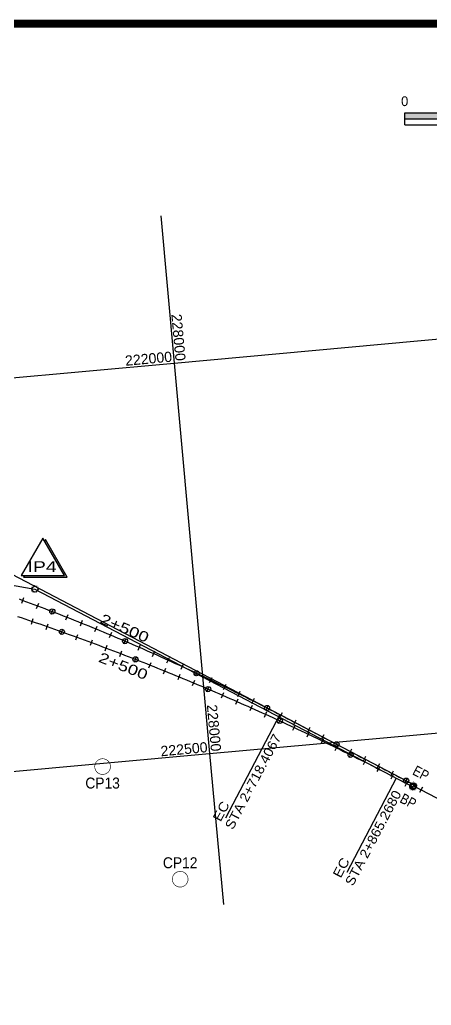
# Model space of a CAD drawing. Extents: x 224102 to 224943, y 224653 to 225247.
# Drawn here: x 224681.6 to 224786.4, y 224976.2 to 225227.6 of the extents above; entities that cross this region are included whole.
import ezdxf
from ezdxf.enums import TextEntityAlignment as Align

# ---------------------------------------------------------------- set-up
doc = ezdxf.new("R2010")
doc.units = 0
doc.header["$LTSCALE"] = 10
doc.header["$MEASUREMENT"] = 0
doc.layers.get('0').update_dxf_attribs({"linetype": 'CONTINUOUS'})
for name, color, linetype in [('CA-ALGN-CNTL', 2, 'CONTINUOUS'), ('CA-ALGN-IPLN', 1, 'CONTINUOUS'), ('CA-ALGN-IPSM', 2, 'CONTINUOUS'), ('CA-ALGN-STSM', 2, 'CONTINUOUS'), ('CA-ALGN-SUBL', 1, 'CONTINUOUS'), ('CA-ALGN-SUBT', 2, 'CONTINUOUS'), ('CA-ALGN-TEXT', 3, 'CONTINUOUS'), ('CV-GRID-BORD', 4, 'CONTINUOUS'), ('CV-GRID-LINE', 1, 'CONTINUOUS'), ('CV-GRID-TEXT', 4, 'CONTINUOUS'), ('CV-SURV-SYMB', 3, 'CONTINUOUS'), ('CV-SURV-TEXT', 3, 'CONTINUOUS'), ('CX-BORD', 3, 'CONTINUOUS'), ('CX-BORD-LIN1', 4, 'CONTINUOUS'), ('CX-BORD-LIN2', 3, 'CONTINUOUS'), ('CX-BORD-TEX2', 7, 'CONTINUOUS'), ('CX-BORD-TEX3', 6, 'CONTINUOUS'), ('CX-SCAL-LINE', 3, 'CONTINUOUS'), ('CX-SCAL-TEXT', 4, 'CONTINUOUS'), ('CX-SCALE', 7, 'CONTINUOUS')]:
    doc.layers.add(name, color=color, linetype=linetype)
doc.styles.add('GTXT', font='Dotum.ttf')
doc.styles.add('SCALETEXT', font='Dotum.ttf')
doc.styles.get("Standard").update_dxf_attribs({"font": 'Dotum.ttf'})
doc.styles.add('TB_TEXT', font='Dotum.ttf')
doc.styles.add('TB_WBTXT', font='Dotum.ttf')
doc.styles.add('TB_WMTXT', font='Dotum.ttf')

# ---------------------------------------------------------------- blocks, each defined once
blk = doc.blocks.new('CAIPMRK')
at = {"const_width": 0.1}
blk.add_lwpolyline([(-2, 0, -0.9999999999999999), (2, 0, -1)], format="xyb", close=True, dxfattribs=at)
blk.add_circle((0, 0), 1.5)
blk = doc.blocks.new('CASTAMM')
blk.add_line((0, -1.5), (0, 1.5))
blk.add_circle((0, 0), 1.3)
at = {"style": 'GTXT', "flags": 1}
for tag, p in [('STA_DST', (0, -3.624746947281125)), ('XSEC_DAT', (0, -6.854719476030255))]:
    blk.add_attdef(tag, text='', height=2.5, dxfattribs=at).set_placement(p, align=Align.MIDDLE)
blk = doc.blocks.new('CASTAMS')
blk.add_line((0, -1.5), (0, 1.5))
at = {"style": 'GTXT', "flags": 1}
for tag, p in [('STA_DST', (0, -3.624746947281125)), ('XSEC_DAT', (0, -6.854719476030255))]:
    blk.add_attdef(tag, text='', height=2.5, dxfattribs=at).set_placement(p, align=Align.MIDDLE)
blk = doc.blocks.new('CVSVCPM')
at = {"const_width": 0.15}
blk.add_lwpolyline([(0, 2, -1), (0, -2, -1), (0, 2)], format="xyb", dxfattribs=at)
at = {"style": 'GTXT', "flags": 1}
blk.add_attdef('NO', text='', height=2.5, dxfattribs=at).set_placement((0, 4.760439115567124), align=Align.MIDDLE)
blk = doc.blocks.new('CXGSCHS-5000')
at = {"layer": 'CX-SCAL-LINE'}
h = blk.add_hatch(color=256, dxfattribs=at)
h.paths.add_polyline_path([(0, 1.5), (0, 0), (20, 0), (20, 1.5)])
h.paths.add_polyline_path([(20, 0), (20, -1.5), (40, -1.5), (40, 0)])
h.paths.add_polyline_path([(60, 0), (60, 1.5), (40, 1.5), (40, 0)])
for p, q in [((0, 1.5), (60, 1.5)), ((0, -1.5), (0, 1.5)), ((0, 0), (60, 0)), ((20, -1.5), (20, 1.5)), ((40, -1.5), (40, 1.5)), ((60, -1.5), (60, 1.5)), ((0, -1.5), (60, -1.5))]:
    blk.add_line(p, q, dxfattribs=at)
at = {"layer": 'CX-SCAL-LINE', "style": 'SCALETEXT'}
for s, p in [('0', (5.684341886080801e-14, 2.5)), ('100', (20.00000000000006, 2.5)), ('200', (40.00000000000006, 2.5)), ('300', (60.00000000000006, 2.5))]:
    blk.add_text(s, height=2.5, dxfattribs=at).set_placement(p, align=Align.BOTTOM_CENTER)
at = {"layer": 'CX-SCAL-TEXT', "style": 'SCALETEXT'}
blk.add_text('축척 = 1:5000', height=4, dxfattribs=at).set_placement((68, 0), align=Align.MIDDLE_LEFT)
blk = doc.blocks.new('CXBLKA1-KHCA1')
at = {"layer": 'CX-BORD-LIN1', "const_width": 2}
blk.add_lwpolyline([(796, -2.273736754432321e-12), (0, 0), (0, 553.9999999999995), (795.9999999999995, 553.9999999999995)], close=True, dxfattribs=at)
at = {"layer": 'CX-BORD-LIN1', "style": 'TB_TEXT'}
for tag, height, p in [('TR_RNUM4', 3, (285.105116618196, 26.63656332936284)), ('TR_RDAT4', 3.5, (317.5, 26.99999999999994)), ('TR_DGN4', 3.5, (459.1184542177598, 26.99999999999993)), ('TR_CHK4', 3.5, (499.1184542177598, 26.99999999999993)), ('TR_APP4', 3.5, (539.1184542177598, 27.00000000000016)), ('TR_RDAT3', 3.5, (317.5, 21.00000000000105)), ('TR_DGN3', 3.5, (459.1184542177598, 21.00000000000104)), ('TR_CHK3', 3.5, (499.1184542177598, 21.00000000000104)), ('TR_APP3', 3.5, (539.1184542177598, 21.00000000000126)), ('TR_RNUM3', 3, (285.105116618196, 20.63656332936395)), ('TR_RNUM2', 3, (285.105116618196, 14.63656332936395)), ('TR_RDAT2', 3.5, (317.5, 15.00000000000105)), ('TR_DGN2', 3.5, (459.1184542177598, 15.00000000000104)), ('TR_CHK2', 3.5, (499.1184542177598, 15.00000000000104)), ('TR_APP2', 3.5, (539.1184542177598, 15.00000000000126)), ('TR_RNUM1', 3, (285.105116618196, 8.636563329362843)), ('TR_RDAT1', 3.5, (317.5, 8.999999999999943)), ('TR_DGN1', 3.5, (459.1184542177598, 8.999999999999929)), ('TR_CHK1', 3.5, (499.1184542177598, 8.999999999999929)), ('TR_APP1', 3.5, (539.1184542177598, 9.000000000000156))]:
    blk.add_attdef(tag, text='', height=height, dxfattribs=at).set_placement(p, align=Align.MIDDLE_CENTER)
for tag, p in [('TR_RCON4', (342.3033138082337, 26.99999999999994)), ('TR_RCON3', (342.3033138082337, 21.00000000000105)), ('TR_RCON2', (342.3033138082337, 15.00000000000105)), ('TR_RCON1', (342.3033138082337, 8.999999999999943))]:
    blk.add_attdef(tag, text='', height=3.5, dxfattribs=at).set_placement(p, align=Align.MIDDLE_LEFT)
at = {"layer": 'CX-BORD-LIN2', "style": 'TB_TEXT'}
blk.add_attdef('TD_VERSION', text='', height=3, rotation=90, dxfattribs=at).set_placement((800.499999405456, 48.01489921212271), align=Align.MIDDLE_CENTER)
at = {"layer": 'CX-BORD-TEX2', "style": 'TB_WMTXT'}
for tag, height, p in [('TB_CNAME', 5, (15.34476638720071, 531.8324131479244)), ('TB_CSCOP', 4, (16.63456755316156, 523.8324131479244))]:
    blk.add_attdef(tag, text='', height=height, dxfattribs=at).set_placement(p, align=Align.BOTTOM_LEFT)
at = {"layer": 'CX-BORD-TEX2', "style": 'TB_WBTXT'}
for tag, height, p in [('TB_MTITIL', 10, (398, 533.326413560618)), ('TB_STITL', 7, (398, 518.326413560618))]:
    blk.add_attdef(tag, text='', height=height, dxfattribs=at).set_placement(p, align=Align.MIDDLE_CENTER)
at = {"layer": 'CX-BORD-TEX3', "style": 'TB_TEXT'}
for tag, height, p in [('TD_DCOMP', 4.5, (217.5, 24.99999999999931)), ('TD_CSECT', 4.5, (611, 24.99999999999896)), ('TD_DNAME_TOP', 4.5, (755, 24.99999999999912)), ('TD_DNAME_MAIN', 4.5, (755, 19.00715491911868)), ('TD_CCOMP', 4.5, (217.5, 14.99999999999931)), ('TD_HSCAL', 4.5, (626.6991483434026, 15.23515171695612)), ('TD_VSCAL', 4.5, (655.7793615572627, 15.23515171695612)), ('TD_DNAME_BOT', 3, (755, 13.65422715006187)), ('TD_CNAME', 4.5, (65, 5.752181573154171)), ('TD_FIELD', 4.5, (182.5, 5.52709622435755)), ('TD_CSTEP', 4.5, (253.2440000000001, 5.527096224357066)), ('TD_DWGCODE', 4.5, (641, 5.385823260720159)), ('TD_DWGNO', 4.5, (755, 5.385823260720144))]:
    blk.add_attdef(tag, text='', height=height, dxfattribs=at).set_placement(p, align=Align.MIDDLE_CENTER)
at = {"layer": 'CX-BORD-TEX3', "style": 'TB_TEXT', "width": 0.9}
blk.add_attdef('TD_CDIST', text='', height=4.5, dxfattribs=at).set_placement((656, 24.99999999999902), align=Align.MIDDLE_CENTER)

msp = doc.modelspace()

# ---------------------------------------------------------------- hatches: boundary and pattern name
at = {"layer": 'CA-ALGN-TEXT'}
msp.add_hatch(color=256, dxfattribs=at).paths.add_polyline_path([(224692.9585061313, 225085.7846494683), (224682.7631942113, 225085.7846494683), (224682.5605798167, 225085.4337110426), (224693.6107221976, 225085.4337110426), (224688.0856510071, 225095.0034150598), (224687.8608501713, 225094.6140485905)])

# ---------------------------------------------------------------- linework, layer by layer
at = {"layer": 'CA-ALGN-CNTL'}
for points in [[(224681.4453539088, 225079.8341348973), (224682.3831558904, 225079.4869636827), (224683.3203395135, 225079.1381317475), (224684.2569047782, 225078.7876390917), (224685.1928495116, 225078.4354875263), (224686.1281655659, 225078.0816783198), (224687.0628549326, 225077.7262116528), (224687.9969132666, 225077.3690911474), (224688.9303367652, 225077.01031445), (224689.8631212637, 225076.6498831908), (224690.7952683922, 225076.2878015341), (224691.7267703647, 225075.9240667648), (224692.657626819, 225075.5586828665), (224693.5878357636, 225075.1916496583), (224694.5173910422, 225074.8229685894), (224695.4462924739, 225074.4526416517), (224696.3745340832, 225074.0806683026), (224697.3021176812, 225073.7070507148), (224697.3021176812, 225073.7070507148), (224698.2290372924, 225073.3317883456), (224699.1552903824, 225072.9548869898), (224700.0808733293, 225072.5763423018), (224701.0057835989, 225072.1961600763), (224701.93001938, 225071.8143381407), (224702.8535785001, 225071.4308783059), (224703.776454622, 225071.0457840129), (224704.6986479266, 225070.65905327), (224705.6201540685, 225070.2706896989), (224706.5409688834, 225069.8806949299), (224707.4610945437, 225069.489067152), (224708.3805225399, 225069.0958116172), (224709.2992532335, 225068.7009243418), (224710.2172819176, 225068.3044129313), (224711.134606962, 225067.9062732215), (224712.0512240214, 225067.5065088339), (224712.967131104, 225067.105119588), (224713.8823278482, 225066.7021094673), (224714.7968062866, 225066.2974777482), (224715.7105682303, 225065.8912266036), (224716.6236077038, 225065.4833554908), (224717.5359223536, 225065.0738682127), (224718.4475121796, 225064.6627647691), (224719.3583710256, 225064.2500466093), (224720.2684949082, 225063.8357133718), (224721.1778852763, 225063.4197712126), (224722.0865365164, 225063.0022156055), (224722.9944482668, 225062.5830505344), (224723.9016123793, 225062.1622772675), (224724.8080326566, 225061.7398981584), (224725.7137011317, 225061.3159124835), (224726.6186176237, 225060.8903222348), (224727.5227777871, 225060.4631310341), (224728.4261798111, 225060.0343367088), (224729.3288195311, 225059.6039408889), (224730.2306965856, 225059.1719475581), (224731.13180681, 225058.7383583465), (224732.0321464015, 225058.3031709006), (224732.9317130067, 225057.866389023), (224733.8305066255, 225057.4280127138), (224734.728518929, 225056.9880452333), (224735.625751909, 225056.5464867623), (224736.5222012203, 225056.1033409226), (224737.41786306, 225055.6586053607), (224738.3127350745, 225055.2122838794), (224739.2068152722, 225054.7643762979), (224740.1000993077, 225054.314886238), (224740.9925873618, 225053.863811708), (224741.8842729166, 225053.4111581407), (224742.775155972, 225052.956925536), (224743.6652325445, 225052.5011135324), (224744.5544982887, 225052.0437257516), (224745.4429550156, 225051.5847643664), (224746.3305949389, 225051.1242266615), (224747.2174175158, 225050.6621186123), (224747.8211738909, 225050.3463651903), (224748.1034618664, 225050.1985180754), (224748.9893164144, 225049.7345528811), (224749.8751689706, 225049.270587506), (224750.7610233378, 225048.8066243035), (224751.6468778859, 225048.3426591092), (224752.5327302612, 225047.8786957258), (224753.3390353942, 225047.4563937658), (224753.3390353942, 225047.4563937658), (224753.4185848093, 225047.4147305316), (224754.3044393573, 225046.9507653373), (224755.1902917327, 225046.4868019539), (224756.0761462807, 225046.0228367596), (224756.961998837, 225045.5588713845), (224757.2383512646, 225045.4141342741), (224757.2383512646, 225045.4141342741), (224757.8478532041, 225045.094908182), (224758.7337077522, 225044.6309429877), (224759.6195603084, 225044.1669776125), (224760.5054146756, 225043.70301441), (224761.3912692237, 225043.2390492158), (224762.2771217799, 225042.7750838406), (224763.1629761471, 225042.3111206381), (224764.0488306951, 225041.8471554439), (224764.9346832514, 225041.3831900687), (224765.8205376185, 225040.9192268662), (224766.7063901748, 225040.4552614911), (224767.5922447228, 225039.9912962968), (224768.47809909, 225039.5273330943), (224769.3639516463, 225039.0633677192), (224770.2498061943, 225038.5994025249), (224771.1356605615, 225038.1354393224), (224772.0215131177, 225037.6714739472), (224772.9073674849, 225037.2075107447), (224773.793222033, 225036.7435455504), (224774.6790745892, 225036.2795801753), (224775.5649289564, 225035.8156169728), (224776.4507815126, 225035.3516515977), (224777.3366360606, 225034.8876864034), (224778.2224904278, 225034.4237232009), (224779.1083429841, 225033.9597578257), (224779.9941975321, 225033.4957926315), (224780.8800518993, 225033.031829429), (224781.7659044555, 225032.5678640538), (224781.9958193953, 225032.4474473551)], [(224680.9774305068, 225075.4001358006), (224681.9246286347, 225075.0794869174), (224682.8713467694, 225074.7574228316), (224683.8175825574, 225074.4339473459), (224684.7633359987, 225074.1090604603), (224685.7086031096, 225073.7827618131), (224686.6533817176, 225073.4550532153), (224687.5976700115, 225073.1259324942), (224688.5414654572, 225072.7954054443), (224689.4847664244, 225072.4634679013), (224690.4275723706, 225072.1301258404), (224691.369879674, 225071.7953749164), (224692.3116861618, 225071.4592169402), (224693.2529874888, 225071.1216555339), (224694.1937858275, 225070.7826888862), (224695.1340770136, 225070.4423186275), (224696.073861047, 225070.1005447577), (224697.0131315905, 225069.7573707178), (224697.951889006, 225069.4127925241), (224698.8901309399, 225069.0668139796), (224699.8278572113, 225068.719437076), (224700.7650620257, 225068.3706592789), (224701.7017470132, 225068.0204847527), (224702.6379063791, 225067.6689109632), (224703.5735419345, 225067.3159400829), (224704.5086473423, 225066.961575553), (224705.4432249559, 225066.6058135706), (224705.4432249559, 225066.6058135706), (224706.3772684382, 225066.2486575768), (224707.310779781, 225065.8901077524), (224708.2437548199, 225065.5301657277), (224709.1761895712, 225065.1688311407), (224710.1080860268, 225064.8061041725), (224711.0394398413, 225064.4419884449), (224711.9702492038, 225064.0764817852), (224712.9005117607, 225063.7095879962), (224713.8302237093, 225063.3413047244), (224714.7593868606, 225062.9716341424), (224715.68799705, 225062.6005778804), (224716.6160522859, 225062.2281357574), (224717.5435503954, 225061.8543095845), (224718.4704915596, 225061.4790973699), (224719.3968692603, 225061.1025045462), (224720.3226838594, 225060.7245271301), (224721.2479348141, 225060.3451710969), (224722.1726165109, 225059.9644319204), (224723.0967305798, 225059.582313765), (224724.0202728563, 225059.1988182609), (224724.9432415296, 225058.8139432354), (224725.8656342461, 225058.4276924914), (224726.7874511865, 225058.0400640368), (224727.7086861948, 225057.6510593211), (224728.0833533163, 225057.4923894854), (224728.0833533163, 225057.4923894854), (224728.629340901, 225057.2606825086), (224729.549413494, 225056.8689314268), (224730.4688979985, 225056.475805533), (224731.3877958638, 225056.0813109835), (224732.3061034679, 225055.685443433), (224733.2238186382, 225055.2882046925), (224734.1409410129, 225054.8895987455), (224735.0574667894, 225054.4896232385), (224735.9733937949, 225054.0882799826), (224736.8887218486, 225053.6855709695), (224737.8034469669, 225053.2814958374), (224738.7175689689, 225052.8760565782), (224739.631083871, 225052.4692528303), (224740.5439916732, 225052.0610845935), (224741.4562880302, 225051.6515554898), (224742.367972942, 225051.2406655192), (224743.2790442359, 225050.8284164926), (224744.1894981092, 225050.4148060565), (224745.0993342001, 225049.9998381946), (224746.0085505169, 225049.583512726), (224746.9171428952, 225049.1658312807), (224747.8251115156, 225048.746791867), (224748.7324538439, 225048.3264002795), (224749.6391680691, 225047.9046543454), (224750.5452502076, 225047.481553703), (224751.4507017087, 225047.0571045087), (224752.3555169586, 225046.6313022363), (224753.2596977683, 225046.2041490584), (224754.1632378007, 225045.775648416), (224755.0661392284, 225045.3457984983), (224755.9683977061, 225044.914602927), (224756.7894504032, 225044.520775211), (224756.7894504032, 225044.520775211), (224756.870011242, 225044.4820615215), (224757.7709778443, 225044.0481741008), (224758.6712955212, 225043.6129404839), (224759.57096373, 225043.1763666465), (224760.469978849, 225042.7384482431), (224761.3683385246, 225042.2991890765), (224762.266042576, 225041.8585911385), (224763.1630891921, 225041.4166522564), (224764.0594740277, 225040.9733760523), (224764.9551952719, 225040.5287603533), (224765.8502523819, 225040.0828111349), (224766.7446437279, 225039.6355242327), (224767.6383649643, 225039.1869032684), (224768.5314179024, 225038.736950415), (224769.4237967472, 225038.2856631378), (224770.3155011373, 225037.8330454206), (224771.2065290809, 225037.3790970824), (224772.0968784051, 225036.9238199343), (224772.9865471183, 225036.4672137954), (224773.8755350396, 225036.0092806575), (224774.7638360127, 225035.5500219698), (224775.6514522103, 225035.0894359214), (224776.5383791062, 225034.627528126), (224777.4246150703, 225034.1642944191), (224777.4720896769, 225034.1394335774), (224778.3104692566, 225033.7003332084), (224779.1963238046, 225033.2363680141), (224780.0821783527, 225032.7724028198), (224780.9680307281, 225032.3084394365), (224781.7172691762, 225031.9160275345)], [(224781.856626578, 225032.1816937071), (224812.1120800379, 225016.3354386318)]]:
    msp.add_lwpolyline(points, dxfattribs=at)
at = {"layer": 'CA-ALGN-IPLN'}
for p, q in [((224524.7248842214, 225167.1927100811), (224781.9958152309, 225032.4474489852)), ((224432.2552996005, 225127.0422473759), (224685.4199978486, 225082.351576064)), ((224685.4199978486, 225082.351576064), (224781.7174379252, 225031.915938429))]:
    msp.add_line(p, q, dxfattribs=at)
at = {"layer": 'CA-ALGN-SUBL', "linetype": 'Continuous'}
for p, q in [((224747.8212721211, 225050.3463563036), (224733.9745442369, 225023.9086154159)), ((224777.4720896435, 225034.1394335808), (224764.8522544692, 225010.0442116025))]:
    msp.add_line(p, q, dxfattribs=at)
at = {"layer": 'CA-ALGN-TEXT'}
msp.add_lwpolyline([(224687.4334349408, 225095.3543534856), (224681.9083637504, 225085.7846494683), (224692.9585061313, 225085.7846494683)], close=True, dxfattribs=at)
msp.add_lwpolyline([(224682.7631942113, 225085.7846494683), (224682.5605798167, 225085.4337110426), (224693.6107221976, 225085.4337110426), (224688.0856510071, 225095.0034150598), (224687.8608501713, 225094.6140485906)], dxfattribs=at)
at = {"layer": 'CV-GRID-BORD', "const_width": 1.000000000000005}
msp.add_lwpolyline([(224153.2548743056, 225001.9518438558), (224884.1602290471, 225001.9518438572), (224884.1602290468, 225177.52027465), (224153.2548743053, 225177.5202746486)], close=True, dxfattribs=at)
at = {"layer": 'CV-GRID-LINE', "linetype": 'Continuous'}
for p, q in [((224717.4918349931, 225177.5202746497), (224720.8972264967, 225140.0157769448)), ((224720.8972264967, 225140.0157769448), (224820.4875301759, 225149.0585316743)), ((224621.3069228176, 225130.9730222154), (224720.8972264967, 225140.0157769448)), ((224720.8972264967, 225140.0157769448), (224729.9399812262, 225040.4254732658)), ((224729.9399812262, 225040.4254732658), (224829.5302849053, 225049.4682279952)), ((224630.349677547, 225031.3827185363), (224729.9399812262, 225040.4254732658)), ((224729.9399812262, 225040.4254732658), (224733.4333694522, 225001.9518438569))]:
    msp.add_line(p, q, dxfattribs=at)

# ---------------------------------------------------------------- block references
at = {"layer": 'CA-ALGN-IPSM', "xscale": 0.5, "yscale": 0.5}
for p in [(224685.4199978486, 225082.351576064), (224781.7174379252, 225031.915938429), (224781.8563171831, 225032.1815980364)]:
    msp.add_blockref('CAIPMRK', p, dxfattribs=at)
at = {"layer": 'CA-ALGN-STSM', "yscale": 0.5, "zscale": 0.5}
for name, p, xscale, rotation in [('CASTAMS', (224682.3831548945, 225079.4869635922), 0.499999999990754, 339.634819792112), ('CASTAMS', (224686.1281665618, 225078.0816784102), 0.5000000000133881, 339.2287320968578), ('CASTAMM', (224689.8631223502, 225076.6498844944), 0.499999999986109, 338.8225463762233), ('CASTAMS', (224684.7633359987, 225074.1090604603), 0.5000000000105165, 340.9984439349277), ('CASTAMS', (224693.5878348582, 225075.191648572), 0.4999999999991568, 338.4164140140011), ('CASTAMS', (224697.3021177717, 225073.7070497189), 0.5000000000027538, 338.0103553995748), ('CASTAMS', (224697.3021177717, 225073.7070497189), 0.5000000000027538, 338.0103553995748), ('CASTAMS', (224688.5414654572, 225072.7954054443), 0.5000000000110029, 340.6564619683448), ('CASTAMM', (224692.3116848582, 225071.4592180268), 0.5000000000017075, 340.3143344476137), ('CASTAMS', (224701.0057846852, 225072.1961591709), 0.5000000000022934, 337.6041813685446), ('CASTAMS', (224696.0738599607, 225070.1005456631), 0.4999999999995413, 339.9722240222213), ('CASTAMS', (224699.8278572114, 225068.719437076), 0.4999999999961136, 339.6302914256729), ('CASTAMS', (224704.6986478362, 225070.6590542659), 0.5000000000127003, 337.1980432931346), ('CASTAMM', (224708.3805226485, 225069.0958104221), 0.4999999999982813, 336.7919152013271), ('CASTAMS', (224703.5735418441, 225067.3159410788), 0.4999999999992669, 339.2881382892731), ('CASTAMS', (224712.0512240214, 225067.5065088339), 0.5000000000045166, 336.3858277466708), ('CASTAMS', (224707.3107807769, 225065.8901078429), 0.4999999999885703, 338.94609558797), ('CASTAMM', (224711.0394398413, 225064.4419884449), 0.500000000009743, 338.6039352650171), ('CASTAMS', (224715.7105682303, 225065.8912266036), 0.4999999999974734, 335.9796703564411), ('CASTAMS', (224719.3583701202, 225064.250045523), 0.500000000011529, 335.573505127383), ('CASTAMS', (224714.7593868606, 225062.9716341424), 0.5000000000055912, 338.2619451860796), ('CASTAMS', (224718.4704904732, 225061.4790982753), 0.5000000000053193, 337.9199002470962), ('CASTAMS', (224722.9944472709, 225062.583050444), 0.499999999997751, 335.1673579324367), ('CASTAMM', (224726.6186175152, 225060.8903234299), 0.4999999999903054, 334.7612086325722), ('CASTAMS', (224722.1726165109, 225059.9644319203), 0.500000000005468, 337.5778292633224), ('CASTAMS', (224730.2306974911, 225059.1719486444), 0.4999999999927927, 334.3551680343195), ('CASTAMS', (224725.8656353324, 225058.4276915858), 0.5000000000106786, 337.2358078920963), ('CASTAMM', (224729.5494122989, 225056.8689313182), 0.4999999999939511, 336.8936507000355), ('CASTAMS', (224733.8305056296, 225057.4280126234), 0.5000000000008492, 333.9490360025837), ('CASTAMS', (224733.2238186382, 225055.2882046924), 0.5000000000107867, 336.5515580407844), ('CASTAMS', (224736.8887218486, 225053.6855709694), 0.4999999999875701, 336.2095630414686), ('CASTAMS', (224737.4178631504, 225055.6586043648), 0.4999999999933364, 333.5428407634399), ('CASTAMS', (224740.9925862755, 225053.8638126134), 0.50000000001368, 333.1366938261945), ('CASTAMS', (224740.5439915828, 225052.0610855893), 0.4999999999956969, 335.8675240071392), ('CASTAMM', (224744.5544993753, 225052.0437270552), 0.5000000000132204, 332.7306050578675), ('CASTAMS', (224744.1894981092, 225050.4148060565), 0.4999999999928517, 335.5254758676436), ('CASTAMM', (224747.8251115156, 225048.746791867), 0.4999999999970727, 335.1833600421507), ('CASTAMS', (224748.1034618664, 225050.1985180754), 0.4999999999912436, 332.3567579976259), ('CASTAMS', (224751.4507017991, 225047.0571035128), 0.5000000000189184, 334.8413290338131), ('CASTAMS', (224751.64687689, 225048.3426590187), 0.5000000000005854, 332.3568382371329), ('CASTAMS', (224755.1902918231, 225046.486800958), 0.4999999999944457, 332.3567062206449), ('CASTAMS', (224755.066139138, 225045.3457994942), 0.5000000000027832, 334.4993020547045), ('CASTAMS', (224758.6712964266, 225043.6129415702), 0.4999999999893742, 334.1572038938854), ('CASTAMS', (224758.7337077523, 225044.6309429877), 0.4999999999912436, 332.3567579976259), ('CASTAMM', (224762.2771228665, 225042.7750851442), 0.5000000000031546, 332.3567864601518), ('CASTAMS', (224762.2660436623, 225041.858590233), 0.4999999999849535, 333.8151193595116), ('CASTAMM', (224765.8502524905, 225040.0828099398), 0.4999999999870187, 333.473036755267), ('CASTAMS', (224765.8205376186, 225040.9192268662), 0.5000000000047468, 332.3567579946716), ('CASTAMS', (224769.3639526422, 225039.0633678095), 0.5000000000005854, 332.3568382371329), ('CASTAMS', (224769.4237966568, 225038.2856641336), 0.5000000000117512, 333.1309443925892), ('CASTAMS', (224772.9073675754, 225037.2075097488), 0.4999999999944457, 332.3567062206449), ('CASTAMS', (224772.9865470279, 225036.4672147913), 0.4999999999946702, 332.7889112080467), ('CASTAMS', (224776.4507825085, 225035.351651688), 0.5000000000005854, 332.3568382371329), ('CASTAMS', (224776.5383791062, 225034.6275281259), 0.4999999999968863, 332.4468729375548), ('CASTAMM', (224779.9941974236, 225033.4957938265), 0.4999999999944457, 332.3567062206449), ('CASTAMS', (224780.0821782623, 225032.7724038157), 0.4999999999809425, 332.3567062235992), ('CASTAMM', (224781.7172354265, 225031.9160453556), 0.4999999999912436, 332.3567579976259), ('CASTAMM', (224781.8565197159, 225032.1814911743), 0.4999999999881184, 152.3750131136267), ('CASTAMS', (224783.7647725234, 225031.1823042028), 0.5000000000047468, 152.3567579946716)]:
    msp.add_blockref(name, p, dxfattribs=dict(at, xscale=xscale, rotation=rotation))
at = {"layer": 'CV-SURV-SYMB'}
for p, rotation in [((224702.6680788654, 225037.0876671564), 90), ((224702.6680788654, 225037.0876671564), 180), ((224722.4327138796, 225008.3612435231), 90), ((224722.4327138796, 225008.3612435231), 180)]:
    msp.add_blockref('CVSVCPM', p, dxfattribs=dict(at, rotation=rotation))
at = {"layer": 'CX-BORD'}
msp.add_blockref('CXBLKA1-KHCA1', (224126.5170676483, 224672.5690465146), dxfattribs=at)
at = {"layer": 'CX-SCALE'}
msp.add_blockref('CXGSCHS-5000', (224779.6143999448, 225202.2897825052), dxfattribs=at)

# ---------------------------------------------------------------- texts
at = {"layer": 'CA-ALGN-SUBT'}
for s, height, rotation, width, p, p2 in [('  STA 2+718.4067', 2.400000552240661, 62.35676890325942, 1.014685635638196, (224734.9246646332, 225019.0598322906), (224748.2868472065, 225044.5724264086)), ('  STA 2+865.2680', 2.399999999817422, 62.35676933158744, 1.014685635625082, (224765.5140404164, 225004.6890501762), (224778.8762197231, 225030.2016385214)), ('  EC', 2.400000552240661, 62.35676890334246, 1.070183930332315, (224731.7683908377, 225021.0343248544), (224735.108936481, 225027.4124733839)), ('  EC', 2.399999999817422, 62.35676934058272, 1.070183930296001, (224762.3577617834, 225006.6635457061), (224765.698306609, 225013.0416927928))]:
    msp.add_text(s, height=height, rotation=rotation, dxfattribs=dict(at, width=width)).set_placement(p, p2, align=Align.FIT)
at = {"layer": 'CA-ALGN-TEXT', "width": 1.244645735777883}
msp.add_text(' IP4', height=2.800000000000013, dxfattribs=at).set_placement((224682.1763267957, 225086.6736609202), (224690.9763267957, 225086.6736609203), align=Align.FIT)
at = {"layer": 'CA-ALGN-TEXT'}
for s, rotation, width, p, p2 in [('     2+500', 336.7919208509784, 1.177567106921748, (224695.8501009084, 225076.3116990881), (224713.7721566425, 225068.6273046261)), ('     2+500', 338.6040266838187, 1.177567106991064, (224695.3848800787, 225066.2528184342), (224713.5409684851, 225059.1389971115)), ('EP', 332.3567688518306, 0.8708495804252812, (224781.3930448357, 225035.1838179922), (224784.9364598679, 225033.3279597255)), ('BP', 332.3567688512679, 0.8374048402586677, (224778.167463341, 225028.0821091073), (224781.7108783732, 225026.2262508406))]:
    msp.add_text(s, height=2.600000000000012, rotation=rotation, dxfattribs=dict(at, width=width)).set_placement(p, p2, align=Align.FIT)
at = {"layer": 'CV-GRID-TEXT'}
for s, rotation, width, p, p2 in [('228000', 275.1882040425552, 0.9496198943422555, (224720.174286125, 225152.40114562), (224721.2594166925, 225140.4503091785)), ('222000', 5.188204042567713, 0.9496198943399617, (224708.5118578217, 225139.2928365731), (224720.4626942631, 225140.3779671407)), ('228000', 275.1882040425552, 0.9496198943422555, (224729.2170408544, 225052.8108419409), (224730.302171422, 225040.8600054994)), ('222500', 5.188204042429321, 0.9496198943397534, (224717.5546125511, 225039.702532894), (224729.5054489925, 225040.7876634615))]:
    msp.add_text(s, height=2.600000000000012, rotation=rotation, dxfattribs=dict(at, width=width)).set_placement(p, p2, align=Align.FIT)
at = {"layer": 'CV-SURV-TEXT', "width": 0.8943188086033358}
msp.add_text('CP13', height=2.800000000000013, dxfattribs=at).set_placement((224698.2680788654, 225031.4876671564), (224707.0680788654, 225031.4876671564), align=Align.FIT)
at = {"layer": 'CV-SURV-TEXT', "width": 0.8943188086033357}
msp.add_text('CP12', height=2.800000000000013, rotation=359.9999999998105, dxfattribs=at).set_placement((224718.0327138796, 225011.162032697), (224726.8327138796, 225011.162032697), align=Align.FIT)

doc.saveas('drawing.dxf')
